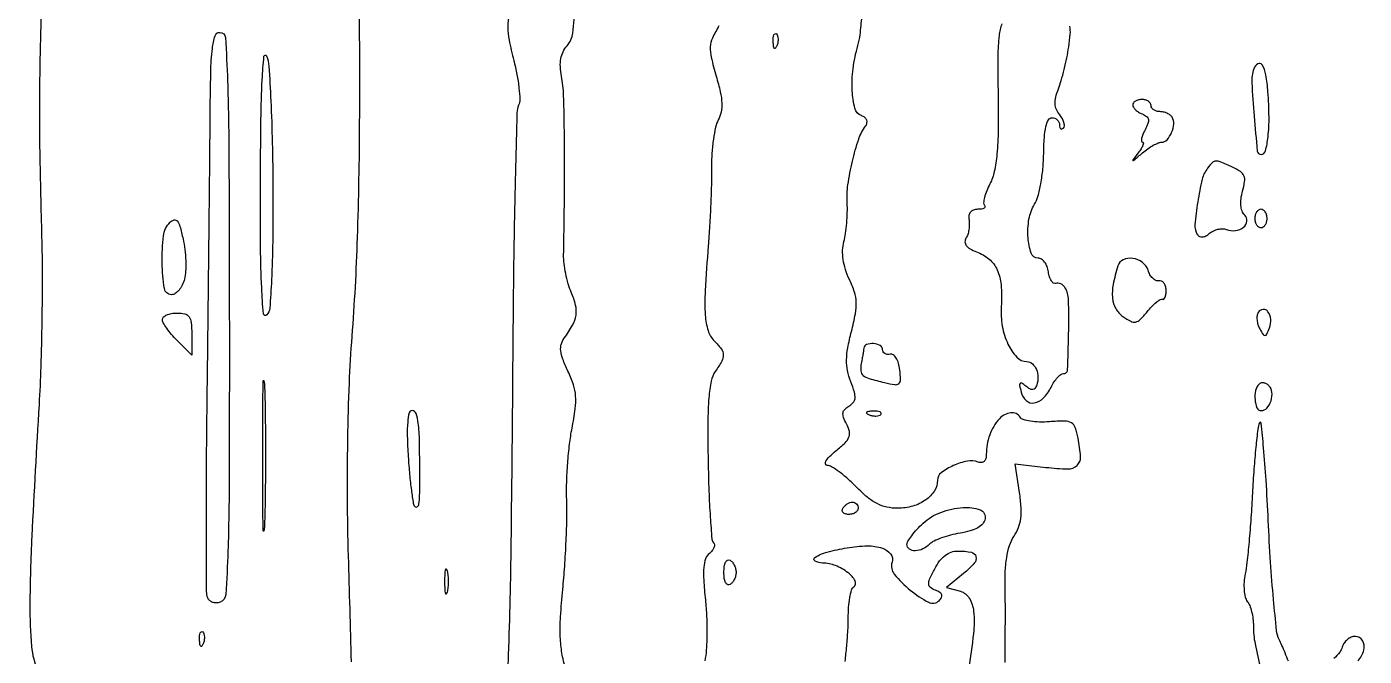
# Model space of a CAD drawing. Extents: x 0 to 5034, y 0 to 2560.
# Drawn here: x 4595.8 to 4814.9, y 1110.8 to 1213.9 of the extents above; entities that cross this region are included whole.
import ezdxf

# ---------------------------------------------------------------- set-up
doc = ezdxf.new("R2010")
doc.units = 0

msp = doc.modelspace()

# ---------------------------------------------------------------- linework, layer by layer
for points in [[(4598.479038, 1228, 0.000922), (4597.982541, 1210.808783, 0.005357), (4597.834575, 1201.739696, 0.006298), (4597.893761, 1193.280759, 0.001583), (4598.207459, 1179.5, -0.006485), (4598.289596, 1173.161246, -0.003911), (4598.230723, 1165.646875, -0.003917), (4598.055286, 1158.180121, -0.006849), (4597.776846, 1152, 0.001957), (4596.593737, 1130.435438, 0.011776), (4596.286838, 1119.215022, 0.021265), (4596.552789, 1112.351613, 0.0907), (4597.611417, 1108.406448, -0.021738)], [(4648.964839, 1109.815322, 0.000721), (4648.490201, 1127.156552, -0.005819), (4648.327018, 1136.661509, -0.00547), (4648.379537, 1146.366112, -0.005701), (4648.632566, 1155.480611, -0.009462), (4649.078896, 1163.156552, 0.011135), (4649.967679, 1179.377952, 0.007081), (4650.313861, 1198.288553, 0.002786), (4650.28745, 1216.770816, 0.127394)], [(4684.057009, 1108.82726, -0.039121), (4683.462408, 1111.251011, -0.03162), (4683.197093, 1113.918113, -0.024006), (4683.236982, 1117.222658, -0.00984), (4683.594432, 1121.69518, 0.007845), (4683.914248, 1125.505393, 0.006021), (4684.148083, 1129.676084, 0.006092), (4684.272323, 1133.583882, 0.014357), (4684.24575, 1136.5, -0.01747), (4684.23794, 1139.205141, -0.010726), (4684.408395, 1142.388183, -0.01075), (4684.712789, 1145.534364, -0.018823), (4685.118268, 1148.119346, 0.015109), (4685.642235, 1151.305001, 0.051347), (4685.705701, 1153.405964, 0.062351), (4685.337047, 1155.253564, 0.030404), (4684.438759, 1157.487813, -0.018738), (4683.593951, 1159.455216, -0.064239), (4683.264177, 1160.803835, -0.097404), (4683.352448, 1161.869086, -0.087192), (4683.836207, 1162.868467, 0.029614), (4685.202442, 1165.021026, 0.08847), (4685.765308, 1166.665092, 0.098071), (4685.696231, 1168.303274, 0.041655), (4685.0001, 1170.397464, -0.030034), (4684.496018, 1171.803974, -0.019861), (4684.080628, 1173.46988, -0.020009), (4683.805274, 1175.127275, -0.036208), (4683.733503, 1176.5, 0.002844), (4683.887657, 1187.159269, 0.005118), (4683.874866, 1195.901957, 0.004776), (4683.730032, 1202.716123, 0.039583), (4683.390819, 1205.789447, -0.03409), (4683.198324, 1207.373874, -0.058539), (4683.283562, 1208.699778, -0.068312), (4683.652077, 1209.820976, -0.070283), (4684.306575, 1210.789447, 0.156347), (4685.253993, 1212.885844, 0.026754), (4685.523008, 1217.306776, 0.028764)], [(4674.791743, 1215.836586, 0.059238), (4674.570474, 1213.891676, 0.049115), (4674.793705, 1211.736434, 0.013362), (4675.568971, 1208.396511, -0.01652), (4676.092773, 1206.073436, -0.019978), (4676.42405, 1203.863292, -0.018996), (4676.55574, 1202.007484, -0.114069), (4676.370116, 1201.064194, 0.099099), (4676.081006, 1199.794621, 0.000654), (4675.794508, 1188.356357, 0.002568), (4675.550819, 1175.253776, 0.001634), (4675.395349, 1160, -0.001332), (4675.100962, 1129.294538, -0.005705), (4674.667901, 1110.995064, -0.005242), (4674.109378, 1098.743311, -0.109271)], [(4756.068466, 1109.717918, 0.001229), (4756.123736, 1117.298757, 0.007481), (4756.084005, 1121.220572, -0.014726), (4756.098021, 1124.438134, -0.030575), (4756.335908, 1126.936384, -0.03942), (4756.80319, 1128.889245, -0.066693), (4757.528946, 1130.403833, 0.054003), (4758.263045, 1131.841388, 0.059789), (4758.641058, 1133.354589, 0.047914), (4758.694958, 1135.174424, 0.020679), (4758.434419, 1137.588761), (4757.726275, 1142.311001), (4762.778093, 1141.712687, 0.02372), (4766.356455, 1141.460158, 0.192501), (4767.866212, 1142.023832, 0.226487), (4768.432332, 1143.410286, 0.033373), (4768.045597, 1146.5, 0.035428), (4767.575621, 1148.252082, 0.182294), (4766.944157, 1149.011711, 0.133626), (4765.851284, 1149.291889, 0.01601), (4763.338151, 1149.174359, -0.025289), (4761.709405, 1149.128446, -0.033233), (4760.228446, 1149.260345, -0.035094), (4759.061235, 1149.528018, -0.182391), (4758.546749, 1149.924359, 0.297575), (4757.003643, 1150.648488, 0.174886), (4755.131658, 1149.659663, 0.09954), (4753.550489, 1147.022646, 0.085634), (4753, 1143.83202, -0.066583), (4752.908658, 1143.149141, -0.137259), (4752.634397, 1142.69031, -0.169248), (4752.207041, 1142.497458, -0.114242), (4751.672449, 1142.572199, 0.140539), (4749.909275, 1142.726263, 0.056922), (4747.587186, 1141.993138, 0.057866), (4745.605568, 1140.818355, 0.234158), (4745, 1139.596179, -0.143245), (4744.492733, 1137.861882, -0.097279), (4743.061846, 1136.365584, -0.083397), (4740.942675, 1135.348736, -0.07036), (4738.476709, 1135, -0.053161), (4736.675761, 1135.192025, -0.066127), (4735.092209, 1135.760227, -0.055467), (4733.511919, 1136.81235, -0.025457), (4731.697119, 1138.5, 0.018466), (4730.293145, 1139.842682, 0.022771), (4728.885514, 1140.982439, 0.021985), (4727.64189, 1141.817152, 0.13111), (4726.898981, 1142.035963, -0.350107), (4726.625862, 1142.265653, -0.18936), (4726.707614, 1142.724618, -0.062549), (4727.308518, 1143.474585, -0.021192), (4728.354347, 1144.406731, 0.021337), (4729.865457, 1145.754367, 0.106255), (4730.492574, 1146.694768, 0.155371), (4730.555812, 1147.621357, 0.062898), (4730.097736, 1148.817378, -0.032677), (4729.604091, 1149.905016, -0.124013), (4729.51986, 1150.640871, -0.163725), (4729.800731, 1151.211549, -0.069777), (4730.487194, 1151.732895, 0.088938), (4731.197494, 1152.316289, 0.158736), (4731.482712, 1153.008335, 0.091654), (4731.375401, 1154.01009, 0.017855), (4730.792546, 1155.738651, -0.040848), (4730.269604, 1157.562228, -0.052674), (4730.108966, 1159.296294, -0.042625), (4730.305237, 1161.291085, -0.016906), (4730.898704, 1163.981826, 0.015467), (4731.54994, 1166.894603, 0.056934), (4731.691665, 1168.77356, 0.06978), (4731.39344, 1170.433192, 0.031494), (4730.57127, 1172.491052, -0.032732), (4729.910535, 1174.15679, -0.042144), (4729.53852, 1175.760447, -0.045824), (4729.459022, 1177.284155, -0.054075), (4729.671111, 1178.711592, 0.028442), (4729.936543, 1180.029961, 0.014508), (4730.126742, 1181.70903, 0.014367), (4730.223035, 1183.456424, 0.020882), (4730.199204, 1185, -0.049189), (4730.324078, 1188.036298, -0.023562), (4731.048439, 1191.874752, -0.022625), (4732.084412, 1195.492767, -0.079373), (4733.20565, 1197.633217, 0.100568), (4733.444451, 1198.139826, 0.155447), (4733.411643, 1198.618695, 0.136797), (4733.097281, 1199.033304, 0.071056), (4732.525523, 1199.351832, -0.242673), (4731.459524, 1200.547211, -0.050544), (4731.02278, 1203.415528, -0.044904), (4731.166795, 1207.046224, -0.037494), (4731.950148, 1210.826175, 0.039932), (4732.314375, 1212.627797, 0.01041), (4732.606018, 1215.568961, 0.010514)], [(4755.563311, 1214.417187, 0.058552), (4755.096938, 1212.455465, 0.028156), (4754.897125, 1209.136793, 0.004659), (4754.932241, 1202.726899, -0.006735), (4754.939885, 1196.964158, -0.019932), (4754.734263, 1193.013552, -0.028898), (4754.308217, 1190.18768, -0.06756), (4753.592012, 1188.177932, 0.024038), (4753.058507, 1187.012138, 0.034202), (4752.708106, 1185.928482, 0.036502), (4752.555766, 1185.048356, 0.224621), (4752.706549, 1184.626784, -0.238552), (4752.783781, 1184.391405, -0.22957), (4752.641168, 1184.184118, -0.094935), (4752.226097, 1184.043082, -0.034575), (4751.603808, 1184, 0.083605), (4750.89878, 1183.881282, 0.137883), (4750.406128, 1183.538656, 0.135142), (4750.158041, 1182.983747, 0.078867), (4750.162183, 1182.25, -0.047088), (4750.214792, 1181.488181, -0.034768), (4750.134855, 1180.646325, -0.035477), (4749.945121, 1179.854219, -0.06363), (4749.664867, 1179.248127, 0.149215), (4749.502169, 1178.64613, 0.158597), (4749.709536, 1178.07246, 0.099495), (4750.331906, 1177.536407, 0.037359), (4751.379024, 1177.045995, -0.083711), (4753.457104, 1175.827424, -0.112616), (4754.771559, 1174.095192, -0.08716), (4755.407526, 1171.614443, -0.034294), (4755.437668, 1168.074361, 0.058237), (4755.619205, 1164.852991, 0.065758), (4756.54608, 1161.898196, 0.079627), (4757.976847, 1159.780645, 0.200156), (4759.643011, 1159.031425, -0.174219), (4760.541093, 1158.680547, -0.114051), (4761.199186, 1157.770788, -0.095792), (4761.464747, 1156.513253, -0.088302), (4761.255446, 1155.208262, -0.072257), (4760.969966, 1154.659155, -0.212832), (4760.610556, 1154.449685, -0.162153), (4760.139781, 1154.551616, -0.039519), (4759.481428, 1155.015413, 0.02887), (4758.813231, 1155.507741, 0.391592), (4758.539555, 1155.460989, 0.21714), (4758.455392, 1155.097419, 0.013906), (4758.707969, 1154.008727, 0.147401), (4759.54188, 1152.64391, 0.2274), (4760.84578, 1152.265529, 0.159876), (4762.338184, 1153.045963, 0.077507), (4763.598508, 1154.821863, -0.029299), (4764.102578, 1155.700057, -0.038307), (4764.667242, 1156.433314, -0.042373), (4765.210295, 1156.942575, -0.184581), (4765.623625, 1157.072043, 0.419368), (4766.299124, 1157.679825, 0.006297), (4766.482368, 1163.524179, 0.01005), (4766.47472, 1169.1966, 0.133787), (4765.888197, 1171.180593, 0.075942), (4765.587668, 1171.533774, 0.075787), (4765.195203, 1171.781414, 0.081428), (4764.773687, 1171.888646, 0.112392), (4764.388197, 1171.83541, -0.249283), (4764.024878, 1171.881998, -0.098286), (4763.66704, 1172.259464, -0.066297), (4763.367365, 1172.912256, -0.039242), (4763.180449, 1173.75, 0.056795), (4762.956562, 1174.610473, 0.068919), (4762.553183, 1175.339062, 0.08186), (4762.040196, 1175.830734, 0.151347), (4761.493808, 1176, -0.318726), (4760.350103, 1176.811495, -0.067622), (4759.832312, 1179.345415, -0.059549), (4759.991778, 1182.384377, -0.094293), (4760.906256, 1184.818229, 0.071233), (4761.457, 1186.102148, 0.02097), (4761.927984, 1188.197935, 0.020595), (4762.265217, 1190.627238, 0.020795), (4762.400021, 1193.068229, -0.012944), (4762.505944, 1195.750354, -0.039235), (4762.767492, 1197.556781, -0.064825), (4763.170323, 1198.65459, -0.279355), (4763.740306, 1199, -0.091473), (4764.221204, 1198.911279, -0.095842), (4764.629965, 1198.657292, -0.099508), (4764.903497, 1198.278453, -0.107156), (4765, 1197.833333, 0.055671), (4765.045029, 1197.430166, 0.167549), (4765.188735, 1197.19811, 0.255643), (4765.398411, 1197.159142, 0.117684), (4765.642501, 1197.309167, 0.193306), (4765.795356, 1197.667207, 0.075427), (4765.724909, 1198.210392, 0.059888), (4765.457381, 1198.844618, 0.043507), (4765.020806, 1199.47493, -0.070539), (4764.481723, 1200.3505, -0.091116), (4764.26757, 1201.268, -0.073257), (4764.374738, 1202.350505, -0.030781), (4764.817314, 1203.749096, 0.022027), (4765.268619, 1205.093059, 0.009763), (4765.750488, 1206.90154, 0.009641), (4766.187199, 1208.839965, 0.012828), (4766.50458, 1210.617849, 0.017278), (4766.750489, 1212.720051, 0.069695), (4766.676727, 1214.00663, 0.125041)], [(4709.184865, 1214.063589, 0.029369), (4708.124387, 1212.06414, 0.093852), (4707.764389, 1210.604336, 0.072236), (4707.916428, 1208.911892, 0.012835), (4708.734626, 1205.829802, -0.015149), (4709.413476, 1203.224085, -0.044415), (4709.66438, 1201.387737, -0.06348), (4709.549007, 1199.944491, -0.07133), (4709.073096, 1198.636582, 0.068255), (4708.634606, 1197.454084, 0.019153), (4708.28016, 1195.511741, 0.018938), (4708.044614, 1193.262084, 0.018906), (4707.979797, 1190.999773, -0.008783), (4707.957645, 1188.363075, -0.003982), (4707.840516, 1184.912433, -0.003941), (4707.659238, 1181.273528, -0.005389), (4707.434864, 1178, 0.005674), (4706.936145, 1170.662454, 0.030076), (4706.950709, 1166.637407, 0.058532), (4707.410231, 1164.121878, 0.122555), (4708.428937, 1162.428206, -0.035377), (4709.564483, 1161.119505, -0.153918), (4709.901268, 1160.1629, -0.136311), (4709.648295, 1159.119579, -0.025551), (4708.59405, 1157.437737, 0.104921), (4707.917726, 1155.846674, 0.028145), (4707.541562, 1153.109757, 0.018989), (4707.369038, 1149.037155, 0.005469), (4707.410488, 1142.732127, 0.004826), (4707.544035, 1137.817017, 0.007425), (4707.76378, 1133.567697, 0.003102), (4708.026561, 1129.960546, 0.178478), (4708.300894, 1129.365772, -0.187452), (4708.450601, 1129.025796, -0.103405), (4708.376357, 1128.571189, -0.077573), (4708.086764, 1128.06867, -0.052463), (4707.61972, 1127.598877, 0.139711), (4707.008524, 1126.723775, 0.061422), (4706.712263, 1125.329404, 0.037329), (4706.687011, 1123.232804, 0.010756), (4706.959501, 1120, -0.015532), (4707.164514, 1117.254721, -0.013655), (4707.210978, 1114.38125, -0.013851), (4707.110121, 1111.785916, -0.039589), (4706.848095, 1110, 0.012109)], [(4802.496789, 1109.963564, 0.004748), (4801.962843, 1111.286631, 0.004793), (4801.428786, 1112.540495, 0.010126), (4800.985837, 1113.5, -0.086494), (4800.568672, 1114.949715, -0.004028), (4800.058827, 1120.053125, -0.006563), (4799.579882, 1126.150322, -0.004657), (4799.196248, 1133, 0.003723), (4798.838406, 1139.610266, 0.007091), (4798.435735, 1144.91875, 0.004766), (4798.032628, 1148.959888, 0.775145), (4797.75412, 1149, 0.069177), (4797.484444, 1147.973468, 0.004829), (4797.159059, 1145.003125, 0.006777), (4796.852205, 1141.4396, 0.005047), (4796.606645, 1137.5, -0.004473), (4796.357848, 1133.433357, -0.004863), (4796.042077, 1129.483541, -0.00458), (4795.707802, 1126.10645, -0.023677), (4795.417796, 1124.252481, 0.034088), (4795.237181, 1122.916336, 0.035839), (4795.244388, 1121.590472, 0.038399), (4795.420182, 1120.456823, 0.113011), (4795.765359, 1119.752481, -0.078537), (4796.154371, 1119.079295, -0.030898), (4796.47739, 1118.054899, -0.029646), (4796.695827, 1116.883808, -0.032637), (4796.764863, 1115.732281, 0.048757), (4797.036672, 1112.788337, 0.01719), (4797.978858, 1108.650483, 0.008796)], [(4729.862829, 1109.895366, 0.007842), (4730.128899, 1112.426563, 0.007865), (4730.313095, 1114.934363, 0.014067), (4730.373957, 1117, -0.018237), (4730.44079, 1118.76756, -0.024588), (4730.637818, 1120.355751, -0.023101), (4730.918721, 1121.619108, -0.178318), (4731.263845, 1122.104683, 0.386479), (4731.498988, 1123.094495, 0.103084), (4730.34584, 1124.436654, 0.06967), (4728.285058, 1125.606866, 0.093171), (4726.178571, 1126.015313, -0.130831), (4724.93258, 1126.354659, -0.564281), (4724.922119, 1126.961803, -0.075977), (4726.919638, 1127.827328, -0.022466), (4730.187372, 1128.531656, -0.036935), (4733.48782, 1128.841257, -0.082951), (4735.969213, 1128.476814, -0.1536), (4737.315931, 1127.523151, -0.24396), (4737.551354, 1126.161802, 0.253254), (4737.926291, 1124.198995, 0.050019), (4740.547496, 1121.574547, 0.05155), (4743.552262, 1119.592778, 0.327356), (4745.254745, 1119.854745, 0.068053), (4745.660857, 1120.389513, 0.210938), (4745.704122, 1120.830375, 0.176798), (4745.402134, 1121.213171, 0.046652), (4744.691955, 1121.564714, -0.065335), (4743.840956, 1122.026189, -0.229764), (4743.55487, 1122.560318, -0.117067), (4743.713652, 1123.372651, -0.012787), (4744.550417, 1125.097496, -0.042609), (4745.350371, 1126.36662, -0.06811), (4746.253433, 1127.272952, -0.079007), (4747.258152, 1127.813395, -0.084154), (4748.359013, 1128, -0.044379), (4750.544443, 1127.805641, -0.295366), (4751.30565, 1127.093939, -0.251178), (4751.027685, 1125.994235, -0.035446), (4749.275464, 1124.328235), (4746.5, 1122.040732), (4748.75, 1121.403735, -0.192979), (4750.208259, 1120.278591, -0.108415), (4750.914855, 1118.120212, -0.053623), (4750.890383, 1114.495607, -0.0127), (4750.049792, 1108.5, 0.016149)], [(4813.87341, 1110.000071, 0.128496), (4814.858722, 1111.765181, 0.194471), (4814.655537, 1113.311984, 0.270319), (4813.475931, 1114, 0.096922), (4812.803618, 1113.86844, 0.07416), (4812.157522, 1113.485938, 0.072121), (4811.635215, 1112.918745, 0.082053), (4811.323245, 1112.25, -0.098527), (4810.906443, 1111.427784, -0.028815), (4809.96391, 1110.360069, -0.027735)], [(4803.385266, 1103.594611, -0.000019), (4805.25, 1103.410599, 0.017649)]]:
    msp.add_lwpolyline(points, format="xyb")
for points in [[(4628.959661, 1166.60703, -0.000854), (4628.937414, 1139.922831, -0.00733), (4628.732168, 1127.991846, -0.008096), (4628.390425, 1120.885424, -0.293015), (4627.462254, 1119.623889, -0.081796), (4626.837728, 1119.495223, -0.09213), (4626.231834, 1119.58295, -0.100673), (4625.73883, 1119.870621, -0.119442), (4625.43328, 1120.313274, -0.090466), (4625.240206, 1121.339493, -0.000604), (4625.20083, 1130.456451, -0.002365), (4625.217737, 1140.897545, -0.001506), (4625.331466, 1153.046415, 0.000219), (4625.487662, 1166.1337, 0.000208), (4625.635157, 1179.446447, 0.000207), (4625.755806, 1191.2181, 0.000738), (4625.818775, 1198.75, -0.00333), (4625.924289, 1206.539455, -0.022892), (4626.176769, 1210.360416, -0.049615), (4626.616705, 1212.415314, -0.326054), (4627.417996, 1213, -0.395979), (4628.325685, 1212.147473, -0.00736), (4628.667776, 1205.016799, -0.007232), (4628.891251, 1193.102129, -0.000854)], [(4718.683114, 1210.8125, -0.054073), (4718.461564, 1210.395823, -0.470617), (4718.279315, 1210.37858, -0.168741), (4718.137993, 1210.670344, -0.018894), (4718.078947, 1211.416667, -0.028489), (4718.089945, 1212.112848, -0.077125), (4718.200665, 1212.592839, -0.208169), (4718.385309, 1212.77538, -0.296942), (4718.604167, 1212.729167, -0.126455), (4718.797407, 1212.402231, -0.060344), (4718.876576, 1211.916927, -0.05415), (4718.839148, 1211.359369, -0.051402)], [(4636.094939, 1187.284941, -0.003746), (4636.066903, 1178.683745, -0.009516), (4635.880927, 1172.441247, -0.006552), (4635.592321, 1167.786141, -0.179485), (4635.088759, 1166.688759, -0.636996), (4634.549451, 1166.884986, -0.010153), (4634.264555, 1171.119764, -0.009953), (4634.086651, 1177.716231, -0.002455), (4634.063386, 1188.55, -0.002547), (4634.14314, 1198.700733, -0.008966), (4634.344768, 1205.227462, -0.013643), (4634.638968, 1209.086031, -0.783034), (4635.069567, 1209.146182, -0.079824), (4635.447136, 1207.47081, -0.003871), (4635.759672, 1201.753493, -0.00622), (4635.994713, 1194.929271, -0.004439)], [(4796.833333, 1207.020616, 0.093819), (4796.510333, 1204.744403, 0.009558), (4796.867349, 1199.280137, 0.004727), (4797.406263, 1193.552432, 0.384281), (4798.018905, 1193, 0.34362), (4798.743985, 1193.565019, 0.034172), (4799.16198, 1195.881024, 0.030246), (4799.324812, 1199.150097, 0.01553), (4799.153487, 1203.25, 0.025054), (4798.808738, 1206.040562, 0.094933), (4798.188345, 1207.67728, 0.412791), (4797.49412, 1207.844388, 0.175776)], [(4777, 1201.106989, 0.141695), (4777.111355, 1200.721942, 0.060449), (4777.453293, 1200.302355, 0.053073), (4777.952801, 1199.914512, 0.046975), (4778.543124, 1199.621825, -0.071514), (4779.251275, 1199.226466, -0.187755), (4779.549078, 1198.738144, -0.136029), (4779.485326, 1198.061613, -0.031771), (4779.00794, 1197.014837, 0.024091), (4778.640873, 1196.241616, 0.04734), (4778.439564, 1195.591858, 0.078202), (4778.417685, 1195.152438, 0.3834), (4778.587261, 1195, -0.41756), (4778.727312, 1194.858342, -0.092236), (4778.653618, 1194.485938, -0.047703), (4778.363908, 1193.922112, -0.022242), (4777.889678, 1193.25, 0.001609), (4776.985605, 1192.074767, 0.621148), (4777.022569, 1192, 0.176901), (4777.190949, 1192.061498, 0.000873), (4778.595974, 1193.25, -0.023129), (4779.463331, 1193.919833, -0.025248), (4780.364543, 1194.485938, -0.025814), (4781.178133, 1194.887779, -0.10214), (4781.721752, 1195, 0.213469), (4782.618205, 1195.401003, 0.082932), (4783.361225, 1196.575509, 0.079089), (4783.708259, 1197.989156, 0.160469), (4783.444227, 1199.090242, 0.095301), (4783.123756, 1199.438688, 0.052767), (4782.623842, 1199.732759, 0.049948), (4782.033885, 1199.932515, 0.056727), (4781.440983, 1200, -0.067639), (4780.890182, 1200.074854, -0.08433), (4780.423289, 1200.29375, -0.09965), (4780.111069, 1200.61866, -0.142666), (4780, 1201, 0.148195), (4779.884432, 1201.381354, 0.098894), (4779.559375, 1201.70625, 0.082425), (4779.073457, 1201.925306, 0.064853), (4778.5, 1202, 0.057609), (4777.926285, 1201.933678, 0.076852), (4777.440625, 1201.737678, 0.095748), (4777.115158, 1201.447641, 0.164455)], [(4789.258965, 1190.75, 0.108684), (4788.370366, 1188.91664, 0.020073), (4787.639899, 1185.211651, 0.017598), (4787.190813, 1181.466058, 0.160792), (4787.567508, 1179.890769, 0.132591), (4787.922093, 1179.558061, 0.144907), (4788.383603, 1179.463488, 0.104363), (4788.942929, 1179.632629, 0.047809), (4789.576293, 1180.063317, -0.062545), (4790.211616, 1180.468567, -0.053544), (4790.961365, 1180.730313, -0.056068), (4791.707085, 1180.817871, -0.093084), (4792.327949, 1180.704396, 0.119944), (4793.826377, 1180.512061, 0.138997), (4795.154248, 1181.05372, 0.203254), (4795.701164, 1182.040218, 0.226396), (4795.340464, 1183.059536, -0.106642), (4794.909602, 1183.727444, -0.06837), (4794.703934, 1184.630576, -0.056117), (4794.731164, 1185.731224, -0.035627), (4794.99637, 1186.987343, 0.033209), (4795.330425, 1188.532585, 0.137345), (4795.211058, 1189.471401, 0.147035), (4794.627934, 1190.175876, 0.039987), (4793.350494, 1190.886166, 0.006761), (4791.34397, 1191.767835, 0.108865), (4790.621119, 1191.902068, 0.190489), (4790.069286, 1191.662397, 0.029197)], [(4797, 1182.5, 0.064853), (4797.074694, 1181.926543, 0.082425), (4797.29375, 1181.440625, 0.098894), (4797.618646, 1181.115568, 0.148195), (4798, 1181, 0.148195), (4798.381354, 1181.115568, 0.098894), (4798.70625, 1181.440625, 0.082425), (4798.925306, 1181.926543, 0.064853), (4799, 1182.5, 0.064853), (4798.925306, 1183.073457, 0.082425), (4798.70625, 1183.559375, 0.098894), (4798.381354, 1183.884432, 0.148195), (4798, 1184, 0.148195), (4797.618646, 1183.884432, 0.098894), (4797.29375, 1183.559375, 0.082425), (4797.074694, 1183.073457, 0.064853)], [(4621.607652, 1172.572897, -0.051025), (4621.250783, 1171.588734, -0.060301), (4620.716558, 1170.755788, -0.070558), (4620.095306, 1170.189469, -0.150699), (4619.480948, 1170, -0.371358), (4618.313944, 1171.005405, -0.03227), (4617.958522, 1175.227576, -0.034483), (4618.176879, 1179.637472, -0.166874), (4619.25, 1181.864039, -0.129926), (4619.908281, 1182.252021, -0.304589), (4620.425706, 1182.082189, -0.099094), (4620.868032, 1181.200046, -0.012754), (4621.376704, 1179.136936, -0.024929), (4621.664996, 1177.420227, -0.020344), (4621.806185, 1175.562403, -0.020808), (4621.795086, 1173.838966, -0.049504)], [(4774.549718, 1174.75, 0.027763), (4773.781928, 1171.680453, 0.072456), (4773.679992, 1169.41329, 0.104103), (4774.216674, 1167.721502, 0.110823), (4775.381857, 1166.43354, 0.031931), (4776.663397, 1165.646371, 0.172129), (4777.460038, 1165.529176, 0.150987), (4778.211262, 1165.934282, 0.022925), (4779.36273, 1167.219192, -0.020729), (4780.122684, 1168.074743, -0.030219), (4780.865482, 1168.756575, -0.030345), (4781.50794, 1169.216727, -0.238028), (4781.86273, 1169.25, 0.289406), (4782.101227, 1169.295761, 0.110956), (4782.29945, 1169.5875, 0.06594), (4782.426293, 1170.096764, 0.03461), (4782.454545, 1170.75, 0.065104), (4782.351993, 1171.402081, 0.094713), (4782.086509, 1171.918467, 0.120359), (4781.704339, 1172.219685, 0.157824), (4781.265486, 1172.270313, -0.163275), (4780.781266, 1172.331397, -0.082685), (4780.273243, 1172.68963, -0.067893), (4779.818718, 1173.280084, -0.053335), (4779.493553, 1174.020313, 0.158576), (4778.581116, 1175.293371, 0.122573), (4776.993177, 1175.946968, 0.140132), (4775.437068, 1175.740499, 0.218328)], [(4622.8, 1163.554545), (4622.8, 1160.109091), (4620.4, 1162.509091, -0.020023), (4619.481174, 1163.504611, -0.024229), (4618.705, 1164.511193, -0.023915), (4618.144204, 1165.404486, -0.128902), (4618, 1165.954545, -0.212906), (4618.178343, 1166.35439, -0.080393), (4618.705, 1166.692898, -0.061169), (4619.481132, 1166.923351, -0.041636), (4620.4, 1167, -0.055793), (4621.685297, 1166.856131, -0.186994), (4622.375858, 1166.391098, -0.130556), (4622.715104, 1165.458189, -0.022287)], [(4797.558745, 1167.095052, 0.105742), (4797.369135, 1166.563892, 0.05512), (4797.353566, 1165.857753, 0.051236), (4797.500201, 1165.09721, 0.054393), (4797.796886, 1164.398461, 0.017009), (4798.354786, 1163.476586, 0.280155), (4798.666047, 1163.327664, 0.26641), (4798.953085, 1163.532918, 0.015724), (4799.383791, 1164.557759, 0.108657), (4799.598857, 1165.981318, 0.140165), (4799.153643, 1167.220038, 0.266251), (4798.349459, 1167.585757, 0.235095)], [(4732.923489, 1161.25, -0.012202), (4732.872684, 1160.849139, -0.003176), (4732.771216, 1160.207416, -0.003226), (4732.646195, 1159.477451, -0.003291), (4732.512555, 1158.753971, 0.064569), (4732.437455, 1157.509676, 0.205462), (4732.809539, 1156.78431, 0.10356), (4733.794901, 1156.264833, 0.01097), (4736.319955, 1155.601649, 0.01985), (4738.014583, 1155.266582, 0.217568), (4738.666209, 1155.448995, 0.227955), (4738.937458, 1156.054545, 0.021805), (4738.819955, 1157.71339, 0.041689), (4738.605821, 1158.782652, 0.068415), (4738.232036, 1159.625094, 0.095933), (4737.759457, 1160.136978, 0.2109), (4737.25, 1160.25, -0.077768), (4736.772455, 1160.229849, -0.10725), (4736.367188, 1160.367188, -0.125576), (4736.098139, 1160.638866, -0.133456), (4736, 1161, 0.278083), (4735.600401, 1161.662927, 0.101545), (4734.505276, 1161.981964, 0.104113), (4733.39048, 1161.840304, 0.291689)], [(4634.747026, 1132.805424, -0.024017), (4634.630311, 1131.278308, -0.925679), (4634.520965, 1131.283468, -0.006287), (4634.445495, 1135.614994, -0.001196), (4634.426138, 1143.5, -0.001223), (4634.444951, 1151.394005, -0.005856), (4634.519428, 1155.895968, -0.900894), (4634.629782, 1155.904363, -0.037544), (4634.745651, 1154.805424, -0.00479), (4634.845919, 1149.89503, -0.002694), (4634.878421, 1143.931411, -0.002688), (4634.846427, 1137.909773, -0.004391)], [(4797.683333, 1155.35, 0.146654), (4797.120744, 1154.305754, 0.070812), (4797.026444, 1152.775524, 0.080461), (4797.351329, 1151.45033, 0.301083), (4798.031385, 1151, 0.216068), (4798.981064, 1151.430489, 0.104079), (4799.64996, 1152.620178, 0.09835), (4799.80455, 1154.036556, 0.176304), (4799.316116, 1155.083884, 0.070272), (4798.902004, 1155.395494, 0.086013), (4798.444838, 1155.553703, 0.10017), (4798.017102, 1155.537394, 0.137765)], [(4658.270311, 1143.461697, 0.00725), (4658.49714, 1140.527734, 0.010598), (4658.788922, 1137.953189, 0.00634), (4659.104515, 1135.81778, 0.157788), (4659.371636, 1135.29503, 0.362237), (4659.761056, 1135.259759, 0.206482), (4660.027852, 1135.686429, 0.034555), (4660.143798, 1137.0888, 0.003352), (4660.166667, 1140.5, 0.004302), (4660.118786, 1146.06497, 0.025749), (4659.919862, 1148.956255, 0.054054), (4659.553133, 1150.535434, 0.318842), (4658.898675, 1151, 0.347004), (4658.421333, 1150.62337, 0.037923), (4658.1845, 1149.146172, 0.027431), (4658.119326, 1146.845013, 0.009031)], [(4733.8125, 1150.316886, 0.051402), (4734.359369, 1150.160852, 0.05415), (4734.916927, 1150.123424, 0.060344), (4735.402231, 1150.202593, 0.126455), (4735.729167, 1150.395833, 0.296942), (4735.77538, 1150.614691, 0.208169), (4735.592839, 1150.799335, 0.077125), (4735.112848, 1150.910055, 0.028489), (4734.416667, 1150.921053, 0.018894), (4733.670344, 1150.862007, 0.168741), (4733.37858, 1150.720685, 0.470617), (4733.395823, 1150.538436, 0.054073)], [(4732, 1135, -0.153634), (4731.879982, 1134.618621, -0.097988), (4731.542039, 1134.29375, -0.080552), (4731.037096, 1134.074545, -0.062283), (4730.440983, 1134, -0.066118), (4729.889346, 1134.073267, -0.138808), (4729.521475, 1134.29375, -0.191142), (4729.392057, 1134.620352, -0.139169), (4729.5, 1135, -0.06081), (4729.806203, 1135.382515, -0.051032), (4730.2129, 1135.70625, -0.053229), (4730.653442, 1135.926698, -0.089642), (4731.059017, 1136, -0.105429), (4731.418051, 1135.923444, -0.099231), (4731.723586, 1135.70625, -0.096318), (4731.928382, 1135.381732, -0.092995)], [(4752.812559, 1133.265214, -0.136028), (4752.421757, 1132.477717, -0.080591), (4751.600112, 1131.814757, -0.059351), (4750.354215, 1131.288708, -0.029964), (4748.688388, 1130.914367, 0.022294), (4747.153161, 1130.594013, 0.02324), (4745.67408, 1130.141711, 0.023719), (4744.43887, 1129.633006, 0.087044), (4743.749153, 1129.149153, -0.085349), (4742.604988, 1128.340736, -0.104828), (4741.33588, 1128.035628, -0.157669), (4740.387663, 1128.314177, -0.247981), (4740, 1129.047749, -0.138879), (4740.156359, 1129.599825, -0.023842), (4740.777269, 1130.50807, -0.024382), (4741.632939, 1131.532061, -0.019639), (4742.646023, 1132.547749, -0.096706), (4745.5298, 1134.3341, -0.072962), (4749.178661, 1135.135203, -0.105953), (4751.979946, 1134.738543, -0.367656)], [(4712, 1124.5, -0.064269), (4711.925853, 1123.925537, -0.051777), (4711.70625, 1123.342439, -0.053414), (4711.382774, 1122.838188, -0.085235), (4711, 1122.5, -0.259199), (4710.614279, 1122.482113, -0.162984), (4710.286475, 1122.809017, -0.081563), (4710.068338, 1123.511996, -0.034543), (4710, 1124.5, -0.034543), (4710.068338, 1125.488004, -0.081563), (4710.286475, 1126.190983, -0.162984), (4710.614279, 1126.517887, -0.259199), (4711, 1126.5, -0.085235), (4711.382774, 1126.161812, -0.053414), (4711.70625, 1125.657561, -0.051777), (4711.925853, 1125.074463, -0.064269)], [(4664.232003, 1123, 0.011065), (4664.259713, 1121.748017, 0.052887), (4664.366341, 1121.042187, 0.542911), (4664.521012, 1120.99086, 0.161593), (4664.689326, 1121.25, 0.039571), (4664.831531, 1122.047266, 0.024357), (4664.877971, 1123, 0.024357), (4664.831531, 1123.952734, 0.039571), (4664.689326, 1124.75, 0.161593), (4664.521012, 1125.00914, 0.542911), (4664.366341, 1124.957813, 0.052887), (4664.259713, 1124.251983, 0.011065)], [(4624.683114, 1112.8125, -0.054073), (4624.461564, 1112.395823, -0.470617), (4624.279315, 1112.37858, -0.168741), (4624.137993, 1112.670344, -0.018894), (4624.078947, 1113.416667, -0.028489), (4624.089945, 1114.112848, -0.077125), (4624.200665, 1114.592839, -0.208169), (4624.385309, 1114.77538, -0.296942), (4624.604167, 1114.729167, -0.126455), (4624.797407, 1114.402231, -0.060344), (4624.876576, 1113.916927, -0.05415), (4624.839148, 1113.359369, -0.051402)]]:
    msp.add_lwpolyline(points, format="xyb", close=True)

doc.saveas('drawing.dxf')
